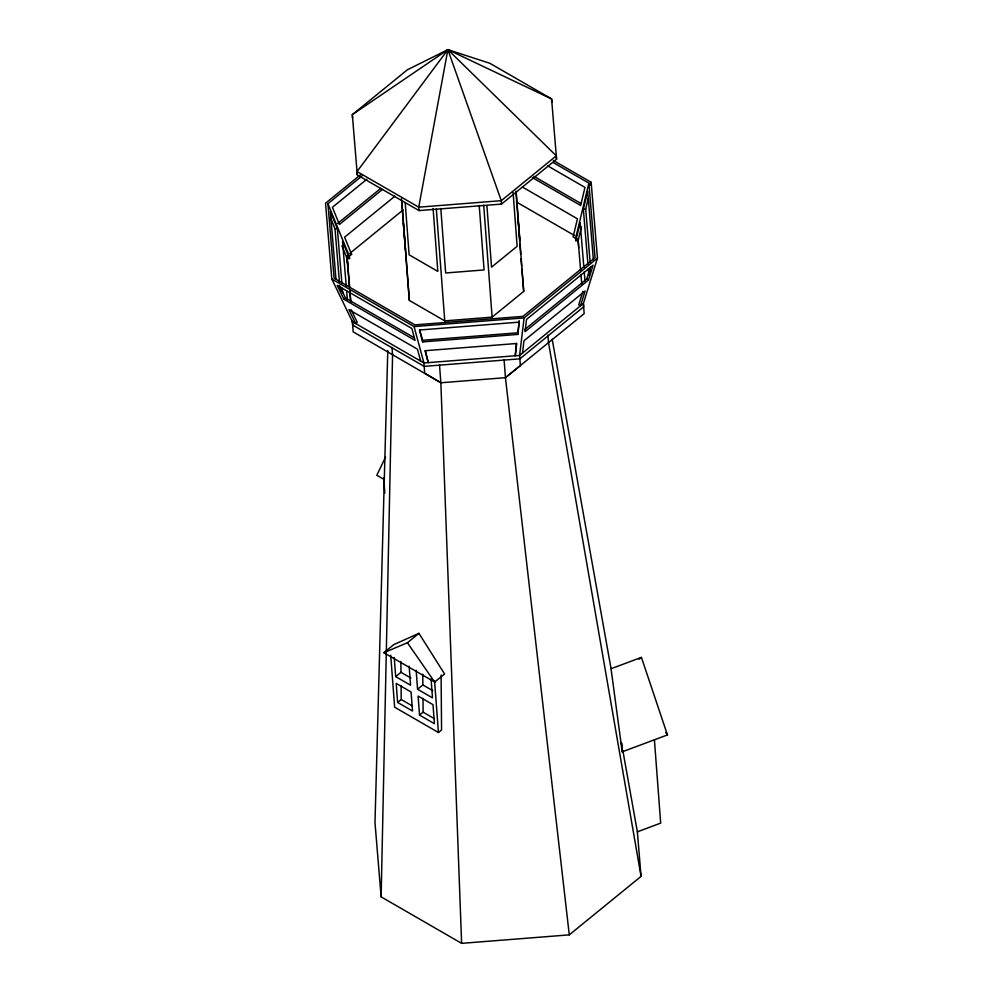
<?xml version="1.0" encoding="UTF-8"?>
<svg xmlns="http://www.w3.org/2000/svg" width="993" height="993" viewBox="0 0 993 993"><rect width="100%" height="100%" fill="white"/><g stroke="black" fill="none" stroke-linecap="round" stroke-linejoin="round"><path stroke-width="1.49" d="M622.81 750.41L637.369 831.824L641.056 876.385L569.274 934.86L461.621 943.35L381.138 896.865L392.57 354.873L391.999 347.376M387.791 350.579L374.994 822.651L381.138 896.865M516.397 343.417L515.243 355.779L516.72 343.491L425.054 350.715L428.281 362.631L425.327 350.591M517.8 334.418L519.265 322.142L419.443 330.011L422.67 341.915L517.8 334.418L519.14 320.516M553.362 160.456L591.158 182.29L597.451 258.143L524.093 317.909L519.6 355.432L520.369 365.623L505.449 377.675L440.855 382.764L353.185 331.861L352.416 321.67L331.823 279.07L325.543 203.217L360.447 174.793M522.504 353.074L523.969 340.785L585.088 290.986L580.483 305.832L578.733 304.814L582.916 291.334M581.426 226.95L578.174 240.517L575.828 240.691L575.63 238.357L588.874 183.146L553.126 162.492M575.828 240.691L580.16 222.618L583.859 267.316M587.906 264.175L583.363 209.275L587.695 191.19L593.392 260.017M590.45 185.269L591.158 182.29M590.127 262.462L585.709 209.089L588.228 198.538M524.503 329.726L586.726 279.021L590.5 266.881M590.463 269.463L588.799 274.85L588.29 268.755M588.489 280.038L593.082 265.193L526.526 319.423L525.061 331.712L588.489 280.038L586.726 279.021M569.274 934.86L505.449 377.675L584.157 313.651L583.387 303.461L597.451 258.143M385.532 457.19L376.806 475.262L384.204 479.532M357.294 174.942L357.046 171.541L447.88 49.65L489.897 63.304L551.599 98.94L556.564 159.24L501.527 204.074L418.996 210.578L357.294 174.942L352.329 114.642L407.353 69.808L447.88 49.65L551.599 98.94L551.847 102.329M588.874 183.146L595.043 257.659L522.988 316.37L414.9 324.885L334.107 278.226L327.938 203.714L362.197 175.798M366.876 179.224L332.419 207.301L339.42 224.492L382.504 189.39M337.67 223.475L380.753 188.372M394.929 196.167L344.596 237.178L351.609 254.357L349.35 256.194L349.548 258.528L347.202 258.714L341.952 245.83M403.108 209.97L349.859 253.352L351.609 254.357M343.95 299.315L415.062 340.388L411.834 328.472L337.21 285.363L343.95 299.315L345.514 298.037L413.944 337.558M352.577 118.043L352.329 114.642L447.88 49.65L556.303 155.839L501.279 200.673L418.736 207.177L357.046 171.541M401.47 198.749L409.339 300.42L444.752 320.876L492.118 317.139L523.708 291.408L516.174 191.649M583.387 303.461L519.6 355.432L423.937 362.979L352.416 321.67M383.857 652.699L393.762 644.631L418.947 633.348L444.579 673.986L434.686 682.054L383.857 652.699L407.415 642.744L418.947 633.348M409.153 666.191L410.581 685.22L395.686 676.618L400.973 672.311L400.874 661.512M397.622 702.423L396.195 683.407L411.09 692.009L412.517 711.025L397.622 702.423L401.197 699.519L401.085 685.629M431.049 678.852L432.489 697.868L417.581 689.266L422.869 684.959L422.782 674.16M419.53 715.084L418.103 696.056L432.998 704.658L434.425 723.686L419.53 715.084L423.105 712.167L422.981 698.29M390.721 655.231L394.631 707.19L438.434 732.499L441.562 729.954L441.103 675.017M639.02 659.215L641.416 657.391L667.457 734.932L622.201 751.825L611.055 668.723L552.182 339.234M611.055 668.723L641.416 657.391M637.369 831.824L660.68 823.123L654.424 739.984M330.346 217.393L335.013 228.849L337.359 228.663L341.915 283.564M583.363 209.275L585.709 209.089M331.823 279.07L414.069 326.573L524.093 317.909M419.716 329.875L422.534 340.301L517.663 332.804M547.664 165.843L584.976 187.404L580.644 205.477L532.335 177.573M533.899 176.307L580.855 203.428M522.355 187.007L577.442 218.82L573.11 236.905L575.63 238.357M516.298 201.914L574.674 235.626M400.973 672.311L410.903 678.045M422.869 684.959L432.799 690.694M401.197 699.519L412.368 705.961M423.105 712.167L434.276 718.622M461.621 943.35L440.855 382.764L424.694 373.169L423.937 362.979L414.069 326.573M665.707 732.486L667.457 734.932M407.415 642.744L434.686 682.054M339.445 285.488L345.514 298.037M351.174 309.729L357.232 322.278L355.668 323.544L348.928 309.605L417.445 349.176L420.672 361.092M340.102 288.665L341.443 291.458M327.938 203.714L349.35 256.194M337.359 228.663L330.346 211.472L335.932 278.772M349.548 258.528L342.535 241.349L346.234 286.046M622.003 745.842L621.457 742.789L622.201 751.825M641.056 876.385L548.508 342.585L547.95 335.088M584.244 271.933L585.014 281.18M578.112 239.847L580.595 270.046M580.967 274.329L581.737 283.849M583.387 303.796L583.636 306.862L519.86 358.833L424.185 366.367L352.676 325.071L352.292 320.466M517.8 215.766L519.873 240.778M521.002 258.751L521.61 266.174M521.859 269.14L523.708 291.408M422.534 340.301L422.67 341.915M403.319 223.301L405.516 249.789M349.623 287.92L346.954 255.71L347.724 265.901M349.884 290.999L350.765 301.76M347.215 259.111L349.499 286.716M349.884 291.321L350.765 302.058M346.619 290.664L347.389 299.911M342.287 288.144L342.672 292.724M335.013 228.849L339.445 282.223M578.013 238.643L578.683 247.704M556.303 155.839L556.564 159.24M515.95 191.264L516.621 200.536M516.869 203.553L517.663 214.327M517.887 217.393L518.582 226.578M518.805 229.644L519.612 240.368M519.848 243.434L520.655 254.158M513.108 192.568L517.142 246.289L491.535 267.154L486.918 205.762M501.527 204.074L501.279 200.673L447.88 49.65L418.736 207.177L418.996 210.578M504.096 359.677L505.449 377.675M483.715 205.303L492.118 317.139M479.222 205.477L484.063 269.947L445.658 272.976L440.805 208.505M436.337 209.039L444.752 320.876M433.097 208.456L437.826 271.399L409.116 254.804L405.194 202.622M439.502 364.779L440.855 382.764M401.817 200.673L409.339 300.42M434.537 680.54L438.434 732.499M416.154 670.25L417.581 689.266M383.67 477.794L384.825 493.074M394.258 657.589L395.686 676.618"/></g></svg>
